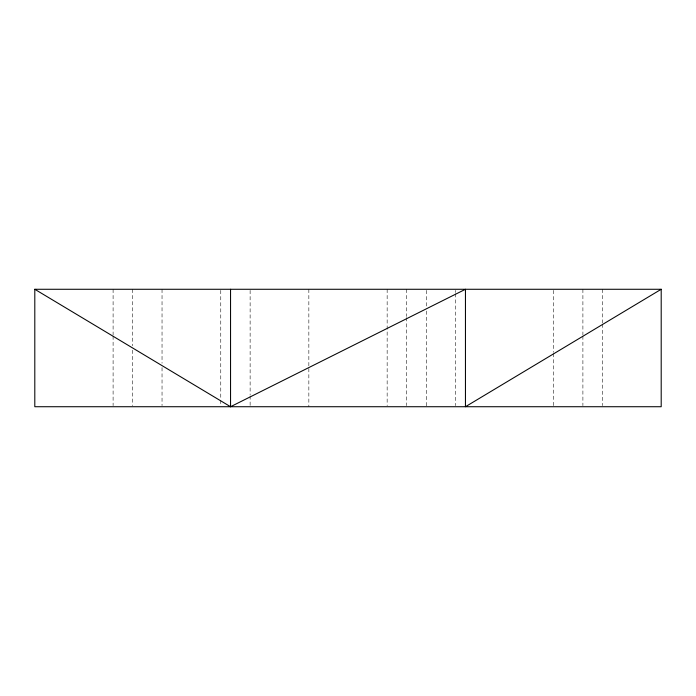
<?xml version="1.0" encoding="UTF-8"?>
<svg xmlns="http://www.w3.org/2000/svg" width="696" height="696" viewBox="0 0 696 696"><rect width="100%" height="100%" fill="white"/><g stroke="black" fill="none" stroke-linecap="round" stroke-linejoin="round"><path stroke-width="0.52" stroke-dasharray="3.48 2.61" d="M602.475 289.275L602.475 322.988M602.475 324.075L602.475 405.637M582.9 289.275L582.9 334.95M582.9 336.038L582.9 405.637M553.538 290.363L553.538 352.35M553.538 353.438L553.538 405.637M455.663 290.363L455.663 292.538M455.663 293.625L455.663 405.637M426.3 290.363L426.3 306.675M426.3 311.025L426.3 406.725M406.725 289.275L406.725 316.462M406.725 317.55L406.725 405.637M387.15 289.275L387.15 405.637M308.85 289.275L308.85 406.725M250.125 290.363L250.125 394.762M250.125 395.85L250.125 405.637M220.762 290.363L220.762 399.113M220.762 400.2L220.762 405.637M162.037 289.275L162.037 363.225M162.037 367.575L162.037 405.637M132.675 289.275L132.675 345.825M132.675 350.175L132.675 405.637M113.1 289.275L113.1 334.95M113.1 336.038L113.1 405.637"/><path stroke-width="1.04" d="M661.2 289.275L465.45 406.725L465.45 289.275L230.55 406.725L34.8 289.275L34.8 406.725L661.2 406.725L661.2 289.275L34.8 289.275M230.55 289.275L230.55 406.725"/></g></svg>
